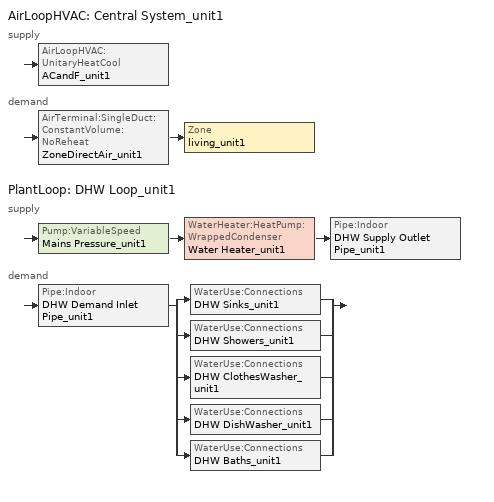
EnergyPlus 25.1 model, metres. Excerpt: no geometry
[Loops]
AirLoopHVAC 'Central System_unit1'
 supply: AirLoopHVAC:UnitaryHeatCool 'ACandF_unit1'
 demand: AirTerminal:SingleDuct:ConstantVolume:NoReheat 'ZoneDirectAir_unit1' > Zone 'living_unit1'
PlantLoop 'DHW Loop_unit1'
 supply: Pump:VariableSpeed 'Mains Pressure_unit1' > WaterHeater:HeatPump:WrappedCondenser 'Water Heater_unit1' > Pipe:Indoor 'DHW Supply Outlet Pipe_unit1'
 demand: Pipe:Indoor 'DHW Demand Inlet Pipe_unit1' > split
  | WaterUse:Connections 'DHW Sinks_unit1'
  | WaterUse:Connections 'DHW Showers_unit1'
  | WaterUse:Connections 'DHW ClothesWasher_unit1'
  | WaterUse:Connections 'DHW DishWasher_unit1'
  | WaterUse:Connections 'DHW Baths_unit1'
[Material] Thermal Absorptance=0.9
Name | Roughness | Thickness {m} | Conductivity {W/m-K} | Density {kg/m3} | Specific Heat {J/kg-K} | Solar Absorptance | Visible Absorptance
CopperPipe | MediumRough | 0.01905 | 401 | 2243 | 837 | 0.65 | 0.65
Pipe Insulation | VeryRough | 0.0406504 | 0.0331717 | 91 | 836 | 0.5 | 0.5
[Construction]
Insulated Pipe: Pipe Insulation, CopperPipe
[ThermostatSetpoint:DualSetpoint]
thermostat_living Dual SP Control: Heating Setpoint Temperature Schedule=heating_sch; Cooling Setpoint Temperature Schedule=cooling_sch
[Sizing:Zone]
living_unit1: Zone Cooling Design Supply Air Temperature Input Method=SupplyAirTemperature; Zone Cooling Design Supply Air Temperature {C}=12; Zone Heating Design Supply Air Temperature Input Method=SupplyAirTemperature; Zone Heating Design Supply Air Temperature {C}=50; Zone Cooling Design Supply Air Humidity Ratio {kgWater/kgDryAir}=0.0075; Zone Heating Design Supply Air Humidity Ratio {kgWater/kgDryAir}=0.008; Design Specification Outdoor Air Object=SZ_DSOA_living_unit1; Cooling Design Air Flow Method=DesignDay; Cooling Minimum Air Flow per Zone Floor Area {m3/s-m2}=0.000762; Heating Design Air Flow Method=DesignDay; Heating Maximum Air Flow per Zone Floor Area {m3/s-m2}=0.002032; Heating Maximum Air Flow {m3/s}=0.141576; Heating Maximum Air Flow Fraction=0.3
[Sizing:System]
Central System_unit1: Type of Load to Size On=Sensible; Design Outdoor Air Flow Rate {m3/s}=autosize; Central Heating Maximum System Air Flow Ratio=1; Preheat Design Temperature {C}=7; Preheat Design Humidity Ratio {kgWater/kgDryAir}=0.008; Precool Design Temperature {C}=11; Precool Design Humidity Ratio {kgWater/kgDryAir}=0.0075; Central Cooling Design Supply Air Temperature {C}=12; Central Heating Design Supply Air Temperature {C}=50; Type of Zone Sum to Use=NonCoincident; 100% Outdoor Air in Cooling=No; 100% Outdoor Air in Heating=No; Central Cooling Design Supply Air Humidity Ratio {kgWater/kgDryAir}=0.0075; Central Heating Design Supply Air Humidity Ratio {kgWater/kgDryAir}=0.008; Cooling Supply Air Flow Rate Method=DesignDay; Heating Supply Air Flow Rate Method=DesignDay; Zone Maximum Outdoor Air Fraction=1; Cooling Design Capacity Method=FractionOfAutosizedCoolingCapacity; Cooling Design Capacity {W}=autosize; Fraction of Autosized Cooling Design Capacity=1.15; Heating Design Capacity Method=FractionOfAutosizedHeatingCapacity; Heating Design Capacity {W}=autosize; Fraction of Autosized Heating Design Capacity=1.25; Central Cooling Capacity Control Method=OnOff
[ZoneControl:Thermostat]
Zone Thermostat_unit1: Zone or ZoneList=living_unit1; Control Type Schedule=zone_control_type; Control 1=thermostat_living Dual SP Control
[AirTerminal:SingleDuct:ConstantVolume:NoReheat]
ZoneDirectAir_unit1: Availability Schedule=always_avail; Maximum Air Flow Rate {m3/s}=autosize
[DesignSpecification:OutdoorAir]
SZ_DSOA_living_unit1: Outdoor Air Method=Flow/Zone; Outdoor Air Flow per Person {m3/s-person}=0; Outdoor Air Flow per Zone {m3/s}=0.0424753
[Coil:Cooling:DX:SingleSpeed]
DX Cooling Coil_unit1: Availability Schedule=always_avail; Gross Rated Total Cooling Capacity {W}=autosize; Gross Rated Sensible Heat Ratio=autosize; Gross Rated Cooling COP {W/W}=4.09263; Rated Air Flow Rate {m3/s}=autosize; Total Cooling Capacity Function of Temperature Curve=Cool-Cap-fT; Total Cooling Capacity Function of Flow Fraction Curve=ConstantCubic; Energy Input Ratio Function of Temperature Curve=Cool-EIR-fT; Energy Input Ratio Function of Flow Fraction Curve=ConstantCubic; Part Load Fraction Correlation Curve=Cool-PLF-fPLR
[Fan:OnOff] Availability Schedule=always_avail
Name | Fan Total Efficiency | Pressure Rise {Pa} | Maximum Flow Rate {m3/s} | Motor Efficiency | Motor In Airstream Fraction
Supply Fan_unit1 | 0.50054 | 400 | autosize | 0.863 | 1
OASupplyFan_unit1; OAExhaustFan_unit1 | 0.6 | 1059.44 | 0.0424753 | 1 | 0
Heat Pump Water Heater Fan_unit1 | 0.7 | 100 | autosize | 0.9 | 1
[AirLoopHVAC]
Central System_unit1: Design Supply Air Flow Rate {m3/s}=autosize
[AirLoopHVAC:UnitaryHeatCool]
ACandF_unit1: Availability Schedule=always_avail; Supply Air Fan Operating Mode Schedule=fan_cycle; Maximum Supply Air Temperature {C}=80; Cooling Supply Air Flow Rate {m3/s}=autosize; Heating Supply Air Flow Rate {m3/s}=autosize; No Load Supply Air Flow Rate {m3/s}=0; Controlling Zone or Thermostat Location=living_unit1; Supply Fan=Supply Fan_unit1; Fan Placement=BlowThrough; Heating Coil=Main electric Heating Coil_unit1; Cooling Coil=DX Cooling Coil_unit1; Dehumidification Control Type=None
[Coil:Heating:electric]
Main electric heating coil_unit1: Availability Schedule=always_avail; Efficiency=1; Nominal Capacity {W}=autosize
[Zone equipment]
living_unit1: ZoneDirectAir_unit1, Water Heater_unit1, ERV_unit1
[ZoneHVAC:EnergyRecoveryVentilator]
ERV_unit1: Availability Schedule=always_avail; Heat Exchanger=OA_Heat_Recovery_Unit1; Supply Air Flow Rate {m3/s}=0.0424753; Exhaust Air Flow Rate {m3/s}=0.0424753; Supply Air Fan=OASupplyFan_unit1; Exhaust Air Fan=OAExhaustFan_unit1
[HeatExchanger:AirToAir:SensibleAndLatent]
OA_Heat_Recovery_Unit1: Availability Schedule=always_avail; Nominal Supply Air Flow Rate {m3/s}=0.0424753; Sensible Effectiveness at 100% Heating Air Flow=0.65; Latent Effectiveness at 100% Heating Air Flow=0; Sensible Effectiveness at 100% Cooling Air Flow=0.65; Latent Effectiveness at 100% Cooling Air Flow=0; Nominal Electric Power {W}=0; Supply Air Outlet Temperature Control=No; Heat Exchanger Type=Plate; Frost Control Type=None; Threshold Temperature {C}=-16.8333; Initial Defrost Time Fraction=0.083; Rate of Defrost Time Fraction Increase {1/K}=0.0216; Economizer Lockout=No
[Pump:VariableSpeed]
Mains Pressure_unit1: Design Maximum Flow Rate {m3/s}=autosize; Design Pump Head {Pa}=1; Design Power Consumption {W}=0; Motor Efficiency=1; Fraction of Motor Inefficiencies to Fluid Stream=0; Coefficient 1 of the Part Load Performance Curve=0; Coefficient 2 of the Part Load Performance Curve=1; Coefficient 3 of the Part Load Performance Curve=0; Coefficient 4 of the Part Load Performance Curve=0; Design Minimum Flow Rate {m3/s}=0; Pump Control Type=Intermittent
[WaterHeater:Sizing]
Water Heater_Tank_unit1: Design Mode=ResidentialHUD-FHAMinimum; Number of Bedrooms=3; Number of Bathrooms=3
[WaterHeater:Stratified]
Water Heater_Tank_unit1: Tank Volume {m3}=0.302833; Tank Height {m}=1.594; Tank Shape=VerticalCylinder; Maximum Temperature Limit {C}=51; Heater Priority Control=MasterSlave; Heater 1 Setpoint Temperature Schedule=dhw_setpt_hpwh; Heater 1 Deadband Temperature Difference {deltaC}=2; Heater 1 Capacity {W}=4500; Heater 1 Height {m}=1.129; Heater 2 Setpoint Temperature Schedule=dhw_setpt_hpwh; Heater 2 Deadband Temperature Difference {deltaC}=2; Heater 2 Capacity {W}=0; Heater 2 Height {m}=0.266; Heater Fuel Type=electricity; Heater Thermal Efficiency=1; Off Cycle Parasitic Fuel Consumption Rate {W}=8.3; Off Cycle Parasitic Fuel Type=Electricity; Off Cycle Parasitic Heat Fraction to Tank=0; Off Cycle Parasitic Height {m}=1; On Cycle Parasitic Fuel Consumption Rate {W}=8.3; On Cycle Parasitic Fuel Type=Electricity; On Cycle Parasitic Heat Fraction to Tank=0; On Cycle Parasitic Height {m}=1; Ambient Temperature Indicator=Zone; Ambient Temperature Zone=living_unit1; Uniform Skin Loss Coefficient per Unit Area to Ambient Temperature {W/m2-K}=0.232136; Skin Loss Fraction to Zone=1; Off Cycle Flue Loss Fraction to Zone=1; Use Side Effectiveness=1; Use Side Inlet Height {m}=0; Use Side Outlet Height {m}=autocalculate; Source Side Effectiveness=1; Source Side Inlet Height {m}=0.7; Source Side Outlet Height {m}=0; Inlet Mode=Fixed; Use Side Design Flow Rate {m3/s}=autosize; Source Side Design Flow Rate {m3/s}=autosize; Indirect Water Heating Recovery Time {hr}=1.5; Number of Nodes=12
[WaterHeater:HeatPump:WrappedCondenser]
Water Heater_unit1: Availability Schedule=always_avail; Compressor Setpoint Temperature Schedule=Compressor Setpoint; Dead Band Temperature Difference {deltaC}=5; Condenser Bottom Location {m}=0.0664167; Condenser Top Location {m}=0.863417; Evaporator Air Flow Rate {m3/s}=autocalculate; Inlet Air Configuration=ZoneAirOnly; Inlet Air Zone=living_unit1; Tank=Water Heater_Tank_unit1; DX Coil=Heat Pump Water Heater Evaporator_unit1; Minimum Inlet Air Temperature for Compressor Operation {C}=10; Maximum Inlet Air Temperature for Compressor Operation {C}=48.89; Compressor Location=Zone; Fan=Heat Pump Water Heater Fan_unit1; Fan Placement=DrawThrough; On Cycle Parasitic Electric Load {W}=0; Off Cycle Parasitic Electric Load {W}=0; Tank Element Control Logic=MutuallyExclusive; Control Sensor 1 Height In Stratified Tank {m}=1.262; Control Sensor 1 Weight=0.75; Control Sensor 2 Height In Stratified Tank {m}=0.464
[Coil:WaterHeating:AirToWaterHeatPump:Wrapped]
Heat Pump Water Heater Evaporator_unit1: Rated Heating Capacity {W}=1500; Rated COP {W/W}=4.05; Rated Sensible Heat Ratio=0.981; Rated Evaporator Inlet Air Dry-Bulb Temperature {C}=19.7; Rated Evaporator Inlet Air Wet-Bulb Temperature {C}=13.5; Rated Condenser Water Temperature {C}=48.89; Rated Evaporator Air Flow Rate {m3/s}=0.189; Evaporator Fan Power Included in Rated COP=yes; Maximum Ambient Temperature for Crankcase Heater Operation {C}=10; Evaporator Air Temperature Type for Curve Objects=WetBulbTemperature; Heating Capacity Function of Temperature Curve=HPWH-Htg-Cap-fT; Heating COP Function of Temperature Curve=HPWH-Htg-COP-fT; Part Load Fraction Correlation Curve=HPWH-COP-fPLR
[PlantEquipmentList]
DHW Plant Equipment_unit1: Water Heater_unit1
[Sizing:Plant]
DHW Loop_unit1: Loop Type=Heating; Design Loop Exit Temperature {C}=48.8889; Loop Design Temperature Difference {deltaC}=5.55556
[PlantLoop]
DHW Loop_unit1: Fluid Type=Water; Plant Equipment Operation Scheme=DHW Loop Operation_unit1; Maximum Loop Temperature {C}=100; Minimum Loop Temperature {C}=0; Maximum Loop Flow Rate {m3/s}=autosize; Minimum Loop Flow Rate {m3/s}=0; Plant Loop Volume {m3}=autocalculate; Load Distribution Scheme=Optimal
[Pipe:Indoor] Construction=Insulated Pipe; Environment Type=ZONE; Ambient Temperature Zone=living_unit1; Pipe Inside Diameter {m}=0.02; Pipe Length {m}=7
DHW Demand Inlet Pipe_unit1; DHW Supply Outlet Pipe_unit1
[PlantEquipmentOperation:HeatingLoad]
DHW Control Scheme_unit1: Load Range 1 Lower Limit {W}=0; Load Range 1 Upper Limit {W}=1000000000000000; Range 1 Equipment List=DHW Plant Equipment_unit1
[PlantEquipmentOperationSchemes]
DHW Loop Operation_unit1: Control Scheme 1=DHW Control Scheme_unit1; Control Scheme 1 Schedule=always_avail
[SetpointManager:Scheduled]
DHW Loop Setpoint Manager_unit1: Control Variable=Temperature; Schedule=DHWSupplySetpoint; Setpoint Node or NodeList=DHW Supply Outlet Node_unit1
[WaterUse:Equipment]
Name | Peak Flow Rate {m3/s} | Flow Rate Fraction Schedule | Target Temperature Schedule
Clothes Washer_unit1 | 1.62192e-06 | ClothesWasher_flow_sch | CWWaterTempSchedule
Dishwasher_unit1 | 6.36685e-07 | Dishwasher_flow_sch | DWWaterTempSchedule
Sinks_unit1 | 7.1934e-05 | BA_sink_sch | SSBWaterTempSchedule
Showers_unit1 | 0.000141975 | BA_shower_sch | SSBWaterTempSchedule
Baths_unit1 | 0.00027764 | BA_bath_sch | SSBWaterTempSchedule
[WaterUse:Connections] Drain Water Heat Exchanger Type=None
Name | Water Use Equipment 1
DHW Sinks_unit1 | Sinks_unit1
DHW Showers_unit1 | Showers_unit1
DHW ClothesWasher_unit1 | Clothes Washer_unit1
DHW DishWasher_unit1 | Dishwasher_unit1
DHW Baths_unit1 | Baths_unit1
[Schedule:Compact]
BA_shower_sch: Through: 12/31, For: AllDays, Until: 1:00, 0.00174682, Until: 2:00, 0.000794011, Until: 3:00, 0.000476407, Until: 4:00, 0.000794011, Until: 5:00, 0.00222323, Until: 6:00, 0.00825772, Until: 7:00, 0.0187387, Until: 8:00, 0.0185799, Until: 9:00, 0.0150862, Until: 10:00, 0.0117514, Until: 11:00, 0.00952813, Until: 12:00, 0.0074637, Until: 13:00, 0.00539928, Until: 14:00, 0.00460526, Until: 15:00, 0.00412886, Until: 16:00, 0.00397006, Until: 17:00, 0.00476407, Until: 18:00, 0.00619329, Until: 19:00, 0.00666969, Until: 20:00, 0.00666969, Until: 21:00, 0.00666969, Until: 22:00, 0.00651089, Until: 23:00, 0.00460526, Until: 24:00, 0.00333485
BA_bath_sch: Through: 12/31, For: AllDays, Until: 1:00, 0.000163091, Until: 2:00, 8.15455e-05, Until: 3:00, 8.15455e-05, Until: 4:00, 8.15455e-05, Until: 5:00, 0.000163091, Until: 6:00, 0.000387341, Until: 7:00, 0.000937773, Until: 8:00, 0.00118241, Until: 9:00, 0.0013455, Until: 10:00, 0.00118241, Until: 11:00, 0.000937773, Until: 12:00, 0.000713523, Until: 13:00, 0.000631977, Until: 14:00, 0.000468886, Until: 15:00, 0.000468886, Until: 16:00, 0.000468886, Until: 17:00, 0.000795068, Until: 18:00, 0.000937773, Until: 19:00, 0.00156975, Until: 20:00, 0.00203864, Until: 21:00, 0.00203864, Until: 22:00, 0.00156975, Until: 23:00, 0.0013455, Until: 24:00, 0.000795068
BA_sink_sch: Through: 12/31, For: AllDays, Until: 1:00, 0.00387389, Until: 2:00, 0.00193694, Until: 3:00, 0.00138353, Until: 4:00, 0.00138353, Until: 5:00, 0.00193694, Until: 6:00, 0.00498071, Until: 7:00, 0.0116217, Until: 8:00, 0.0171558, Until: 9:00, 0.0182626, Until: 10:00, 0.0171558, Until: 11:00, 0.0149421, Until: 12:00, 0.0138353, Until: 13:00, 0.0135586, Until: 14:00, 0.0124518, Until: 15:00, 0.0118984, Until: 16:00, 0.011345, Until: 17:00, 0.0132819, Until: 18:00, 0.0179859, Until: 19:00, 0.020753, Until: 20:00, 0.0190927, Until: 21:00, 0.0157723, Until: 22:00, 0.0132819, Until: 23:00, 0.0110682, Until: 24:00, 0.00747107
zone_control_type: Through: 12/31, For: AllDays, Until 24:00, 4
dhw_setpt_hpwh: Through: 12/31, For: AllDays, Until 24:00, 44
always_avail: Through: 12/31, For: AllDays, Until: 24:00, 1
heating_sch: Through: 12/31, For: AllDays, Until: 24:00, 22.2222
cooling_sch: Through: 12/31, For: AllDays, Until: 24:00, 23.8889
fan_cycle: Through: 12/31, For: AllDays, Until: 24:00, 0
[Schedule:Day:Hourly]
DishwasherWeekday_flow_sch: 0.115858, 0.0514759, 0.0385692, 0.0257379, 0.0257379, 0.0772138, 0.154503, 0.231792, 0.437922, 0.489398, 0.425016, 0.360633, 0.309082, 0.347726, 0.283344, 0.270437, 0.283344, 0.373464, 0.656883, 0.8372, 0.682621, 0.502305, 0.33482, 0.231792
DishwasherWeekend_flow_sch: 0.124134, 0.0551527, 0.0413241, 0.0275764, 0.0275764, 0.0827291, 0.165539, 0.248349, 0.469202, 0.524355, 0.455374, 0.386393, 0.331159, 0.372564, 0.303583, 0.289754, 0.303583, 0.40014, 0.703804, 0.897, 0.73138, 0.538184, 0.358735, 0.248349
DishwasherVacation_flow_sch; ClothesWasherVacation_flow_sch: 0, 0, 0, 0, 0, 0, 0, 0, 0, 0, 0, 0, 0, 0, 0, 0, 0, 0, 0, 0, 0, 0, 0, 0
ClothesWasherWeekday_flow_sch: 0.0796475, 0.0637009, 0.0318078, 0.0318078, 0.0637009, 0.095594, 0.191188, 0.414354, 0.621574, 0.7332, 0.717253, 0.637521, 0.573735, 0.510034, 0.446247, 0.414354, 0.430301, 0.414354, 0.414354, 0.414354, 0.414354, 0.398408, 0.270921, 0.143434
ClothesWasherWeekend_flow_sch: 0.097441, 0.077932, 0.0389138, 0.0389138, 0.077932, 0.11695, 0.2339, 0.506923, 0.760436, 0.897, 0.877491, 0.779946, 0.701909, 0.623977, 0.545941, 0.506923, 0.526432, 0.506923, 0.506923, 0.506923, 0.506923, 0.487414, 0.331446, 0.175477
[Schedule:Week:Compact]
DishwasherWeek_flow_sch: For: Weekdays, DishwasherWeekday_flow_sch, For: CustomDay1, DishwasherVacation_flow_sch, For: AllOtherDays, DishwasherWeekend_flow_sch
ClothesWasherWeek_flow_sch: For: Weekdays, ClothesWasherWeekday_flow_sch, For: CustomDay1, ClothesWasherVacation_flow_sch, For: AllOtherDays, ClothesWasherWeekend_flow_sch
[Schedule:Year]
Dishwasher_flow_sch: DishwasherWeek_flow_sch, 1, 1, 12, 31
ClothesWasher_flow_sch: ClothesWasherWeek_flow_sch, 1, 1, 12, 31
[Schedule:Constant]
DWWaterTempSchedule; CWWaterTempSchedule; DHWSupplySetpoint: Temperature, 48.8889
SSBWaterTempSchedule: Temperature, 40.5556
Compressor Setpoint: Temperature, 50
[Curve:Biquadratic] Maximum Value of x=100; Maximum Value of y=100
Name | Coefficient1 Constant | Coefficient2 x | Coefficient3 x**2 | Coefficient4 y | Coefficient5 y**2 | Coefficient6 x*y | Minimum Value of x | Minimum Value of y | Minimum Curve Output
HPWH-Htg-Cap-fT | 0.563 | 0.0437 | 0.000039 | 0.0055 | -.000148 | -.000145 | 0 | 0 | 0
HPWH-Htg-COP-fT | 1.1332 | 0.063 | -9.79e-05 | -.00972 | -2.14e-05 | -.000686 | 0 | 0
Cool-Cap-fT | 1.26489 | -0.035055 | 0.00211086 | -0.00152689 | -7.0308e-06 | -0.000469184 | -100 | -100
Cool-EIR-fT | 0.384024 | 0.0296967 | -0.00113293 | 0.00649067 | 0.000262699 | -0.000120722 | -100 | -100
[Curve:Quadratic] Minimum Value of x=0; Maximum Value of x=1
Name | Coefficient1 Constant | Coefficient2 x | Coefficient3 x**2 | Minimum Curve Output | Maximum Curve Output
HPWH-COP-fPLR | 1 | 0 | 0
Cool-PLF-fPLR | 0.801414 | 0.237447 | -0.0393773 | 0.7 | 1
[Curve:Cubic]
ConstantCubic: Coefficient1 Constant=1; Coefficient2 x=0; Coefficient3 x**2=0; Coefficient4 x**3=0; Minimum Value of x=-100; Maximum Value of x=100
